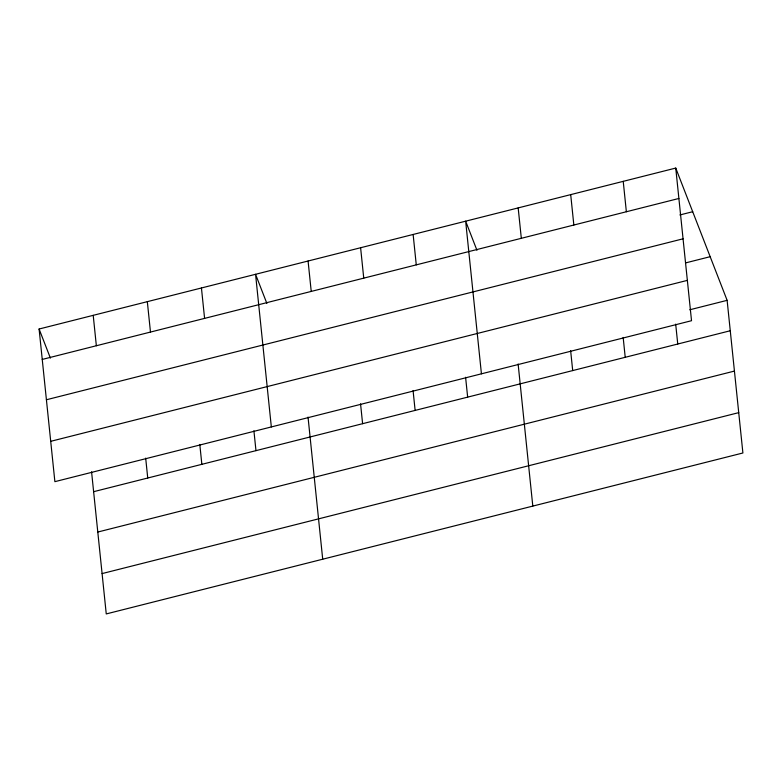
<?xml version="1.0" encoding="UTF-8"?>
<svg xmlns="http://www.w3.org/2000/svg" width="782" height="782" viewBox="0 0 782 782"><rect width="100%" height="100%" fill="white"/><g stroke="black" fill="none" stroke-linecap="round" stroke-linejoin="round"><path stroke-width="1.17" d="M675.746 168.071L691.523 320.708L54.877 481.663L39.1 329.017L675.746 168.071L727.123 300.337L742.9 452.983L106.254 613.929L91.572 471.81M42.238 359.427L678.884 198.472M679.861 214.962L692.705 211.717M46.412 399.758L683.057 238.813M685.658 262.889L710.173 256.692M50.703 441.322L687.349 280.376M689.773 309.78L727.123 300.337M93.625 491.692L730.271 330.747M97.789 532.034L734.435 371.079M102.09 573.587L738.736 412.642M476.952 250.279L465.652 221.189L481.429 373.825M266.867 303.396L255.558 274.296L271.334 426.933M39.1 329.017L50.4 358.117M675.687 324.139L677.75 344.021M623.225 181.346L626.362 211.756M623.166 337.423L625.219 357.306M570.704 194.63L573.841 225.03M570.645 350.698L572.698 370.58M518.173 207.904L521.32 238.315M518.124 363.982L532.806 506.091M465.593 377.256L467.656 397.139M413.131 234.463L416.268 264.863M413.072 390.531L415.125 410.413M360.61 247.738L363.747 278.148M360.551 403.815L362.604 423.697M308.079 261.022L311.226 291.422M308.03 417.089L322.712 559.208M253.915 430.774L255.968 450.647M201.443 287.981L204.591 318.382M199.801 444.45L201.854 464.332M147.329 301.657L150.476 332.067M145.687 458.135L147.739 478.017M93.214 315.342L96.352 345.742"/></g></svg>
